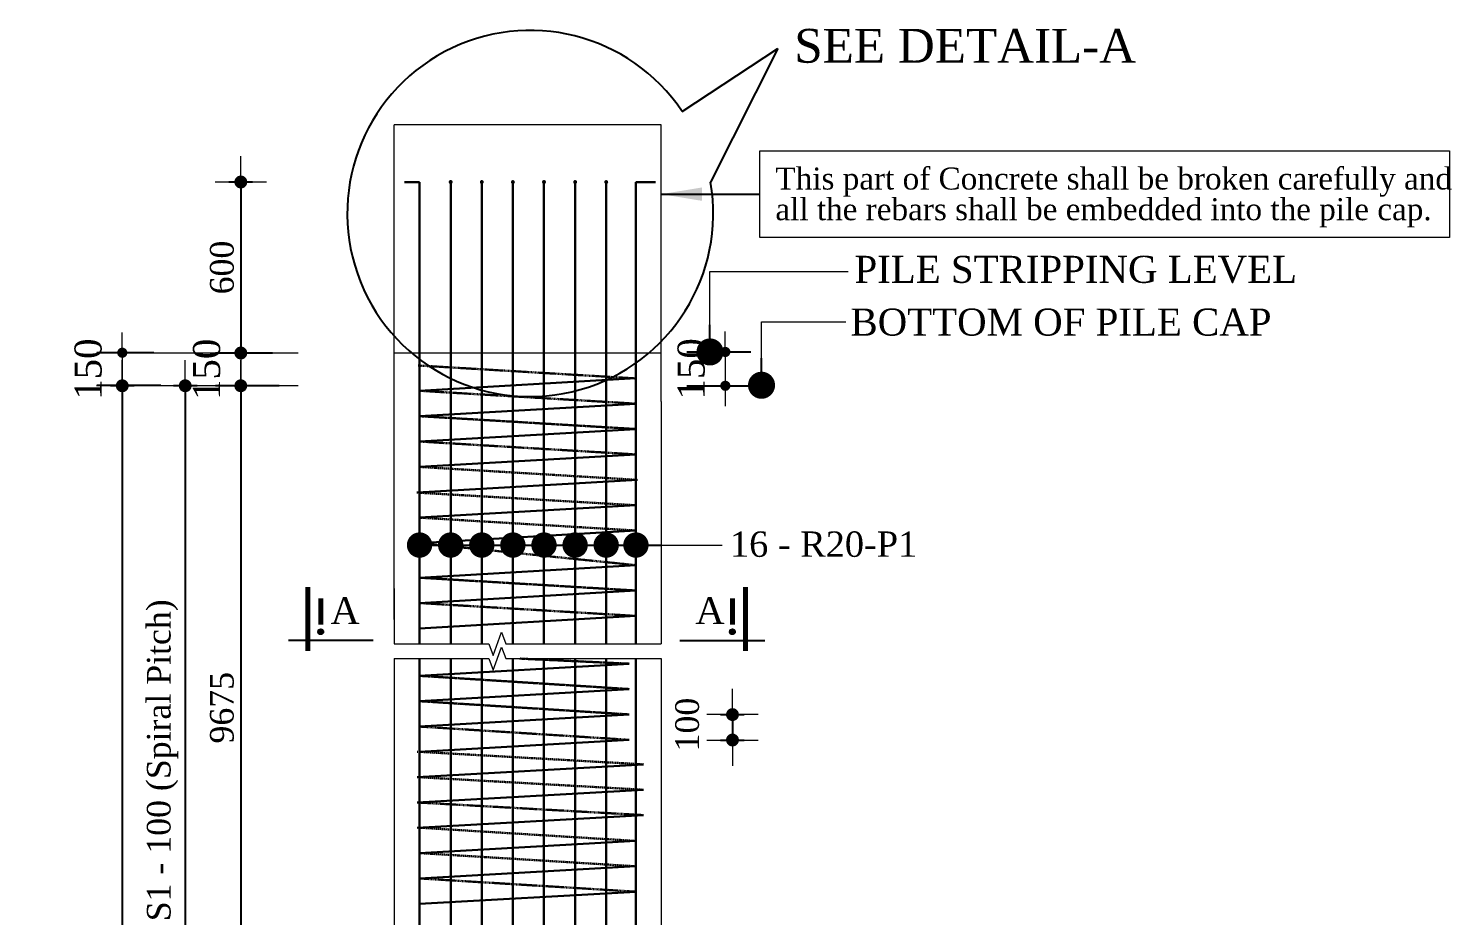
# Model space of a CAD drawing. Header units: inches. Extents: x -396 to 84373, y -33132 to 10226.
# Drawn here: x 24447 to 28656, y -27903 to -25282 of the extents above; entities that cross this region are included whole.
import ezdxf

# ---------------------------------------------------------------- set-up
doc = ezdxf.new("R2010")
doc.units = ezdxf.units.IN
doc.header["$LTSCALE"] = 15
doc.header["$MEASUREMENT"] = 0
doc.header["$PDMODE"] = 3
doc.header["$PDSIZE"] = -15
doc.linetypes.add('DASHEDX2', pattern=[38.1, 25.4, -12.7])
doc.linetypes.add('HIDDEN', pattern=[9.525, 6.35, -3.175])
for name, color, linetype, lineweight in [('dim', 7, 'Continuous', 18), ('L.L', 200, 'Continuous', 18), ('Reinf.', 12, 'Continuous', 30), ('text', 7, 'Continuous', 20)]:
    doc.layers.add(name, color=color, linetype=linetype, lineweight=lineweight)
for name, color, linetype in [('Dimision', 4, 'Continuous'), ('Pile', 7, 'Continuous'), ('raling', 6, 'Continuous')]:
    doc.layers.add(name, color=color, linetype=linetype)
doc.styles.get("Standard").update_dxf_attribs({"font": 'times.ttf'})
doc.dimstyles.new('ALTER', dxfattribs={"dimtxt": 110, "dimasz": 65, "dimexe": 95, "dimexo": 100, "dimgap": 30, "dimtad": 1, "dimdec": 0, "dimzin": 0, "dimdsep": 46, "dimtxsty": 'Standard', "dimblk": 'DOT', "dimcen": 35, "dimadec": 0, "dimazin": 0, "dimtfac": 1, "dimtdec": 0, "dimtofl": 0, "dimtmove": 0, "dimatfit": 3, "dimfxl": 1, "dimtolj": 1, "dimtzin": 0, "dimarcsym": 0})
doc.dimstyles.new('ISO-25', dxfattribs={"dimtxt": 75, "dimasz": 50, "dimexe": 95, "dimexo": 75.625, "dimgap": 60, "dimtad": 1, "dimdec": 1, "dimdsep": 46, "dimtxsty": 'Standard', "dimblk": 'DOT', "dimcen": 52.5, "dimclrd": 256, "dimclre": 256, "dimclrt": 256, "dimadec": 0, "dimazin": 0, "dimtfac": 1, "dimtdec": 1, "dimtix": 1, "dimtmove": 0, "dimatfit": 3, "dimldrblk": 'DOT', "dimfxl": 1, "dimlwd": -1, "dimarcsym": 0})
doc.dimstyles.new('ISO-70', dxfattribs={"dimscale": 0, "dimtxt": 70, "dimasz": 0.75, "dimexe": 35, "dimexo": 35, "dimgap": 20, "dimtad": 1, "dimdec": 0, "dimlfac": -1, "dimzin": 1, "dimdsep": 46, "dimtxsty": 'Standard', "dimblk": 'DIM', "dimcen": 60, "dimclrd": 256, "dimclre": 256, "dimclrt": 256, "dimadec": 0, "dimazin": 0, "dimtfac": 1, "dimtdec": 0, "dimtix": 1, "dimtofl": 0, "dimtmove": 0, "dimatfit": 3, "dimldrblk": 'DOT', "dimfxl": 35, "dimfxlon": 1, "dimtolj": 1, "dimlwd": 25, "dimarcsym": 0})

# ---------------------------------------------------------------- blocks, each defined once
blk = doc.blocks.new('_Dot')
at = {"color": 0, "linetype": 'ByBlock', "lineweight": -2}
blk.add_line((-0.5, 0), (-1, 0), dxfattribs=at)
at = {"color": 0, "linetype": 'ByBlock', "const_width": 0.5}
blk.add_lwpolyline([(-0.25, 0, 1), (0.25, 0, 1)], format="xyb", close=True, dxfattribs=at)
blk = doc.blocks.new('DIM')
at = {"layer": 'dim'}
for p, q in [((0, -101.4), (0, 101.4)), ((-101.4, 0), (101.4, 0))]:
    blk.add_line(p, q, dxfattribs=at)
at = {"layer": 'dim', "const_width": 25.4}
blk.add_lwpolyline([(-12.7, 0, 1), (12.7, 0, 1)], format="xyb", close=True, dxfattribs=at)
blk = doc.blocks.new('*D15')
at = {"layer": 'Defpoints', "color": 0, "ltscale": 30, "transparency": 16777216}
for p in [(26228.8, -27309.6), (26230.7, -27384.8), (26529.1, -27384.8)]:
    blk.add_point(p, dxfattribs=at)
at = {"layer": 'dim', "lineweight": -2, "ltscale": 30, "transparency": 16777216}
for p, q in [((26494.1, -27309.6), (26564.1, -27309.6)), ((26494.1, -27384.8), (26564.1, -27384.8))]:
    blk.add_line(p, q, dxfattribs=at)
at = {"layer": 'dim', "lineweight": 25, "ltscale": 30, "transparency": 16777216}
blk.add_line((26529.1, -27310.4), (26529.1, -27384), dxfattribs=at)
at = {"layer": 'dim', "lineweight": 25, "ltscale": 30, "transparency": 16777216, "xscale": 0.75, "yscale": 0.75, "zscale": 0.75}
for p, rotation in [((26529.1, -27309.6), 90), ((26529.1, -27384.8), 270)]:
    blk.add_blockref('DIM', p, dxfattribs=dict(at, rotation=rotation))
at = {"layer": 'dim', "ltscale": 30, "transparency": 16777216, "insert": (26395.4, -27339.1), "char_height": 70, "attachment_point": 5, "rotation": 90}
blk.add_mtext('\\A1;100', dxfattribs=at)
blk = doc.blocks.new('*D16')
at = {"layer": 'Defpoints', "color": 0, "ltscale": 30, "transparency": 16777216}
for p in [(25528.6, -26337.8), (25074.9, -28240.9), (25528.6, -28240.9)]:
    blk.add_point(p, dxfattribs=at)
at = {"layer": 'dim', "lineweight": -2, "ltscale": 30, "transparency": 16777216}
for p, q in [((25109.9, -26337.8), (25039.9, -26337.8)), ((25109.9, -28240.9), (25039.9, -28240.9))]:
    blk.add_line(p, q, dxfattribs=at)
at = {"layer": 'dim', "lineweight": 25, "ltscale": 30, "transparency": 16777216}
blk.add_line((25074.9, -26338.6), (25074.9, -28240.1), dxfattribs=at)
at = {"layer": 'dim', "lineweight": 25, "ltscale": 30, "transparency": 16777216, "xscale": 0.75, "yscale": 0.75, "zscale": 0.75}
for p, rotation in [((25074.9, -26337.8), 90), ((25074.9, -28240.9), 270)]:
    blk.add_blockref('DIM', p, dxfattribs=dict(at, rotation=rotation))
at = {"layer": 'dim', "lineweight": 15, "ltscale": 30, "transparency": 16777216, "insert": (25019.2, -27289.3), "char_height": 70, "attachment_point": 5, "rotation": 90}
blk.add_mtext('\\A1;9675', dxfattribs=at)
blk = doc.blocks.new('*D17')
at = {"layer": 'Defpoints', "color": 0, "ltscale": 30, "transparency": 16777216}
for p in [(24998.8, -26337.8), (24724.3, -32730.8), (25528.6, -32730.8)]:
    blk.add_point(p, dxfattribs=at)
at = {"layer": 'dim', "lineweight": -2, "ltscale": 30, "transparency": 16777216}
for p, q in [((24759.3, -26337.8), (24689.3, -26337.8)), ((24759.3, -32730.8), (24689.3, -32730.8))]:
    blk.add_line(p, q, dxfattribs=at)
at = {"layer": 'dim', "lineweight": 25, "ltscale": 30, "transparency": 16777216}
blk.add_line((24724.3, -26338.6), (24724.3, -32730), dxfattribs=at)
at = {"layer": 'dim', "lineweight": 25, "ltscale": 30, "transparency": 16777216, "xscale": 0.75, "yscale": 0.75, "zscale": 0.75}
for p, rotation in [((24724.3, -26337.8), 90), ((24724.3, -32730.8), 270)]:
    blk.add_blockref('DIM', p, dxfattribs=dict(at, rotation=rotation))
at = {"layer": 'dim', "lineweight": 15, "ltscale": 30, "transparency": 16777216, "insert": (24668.7, -29534.3), "char_height": 70, "width": 255.111, "attachment_point": 5, "rotation": 90}
blk.add_mtext('\\A1;33000', dxfattribs=at)
blk = doc.blocks.new('*D21')
at = {"layer": 'Defpoints', "color": 0, "ltscale": 30, "transparency": 16777216}
for p in [(25603.6, -25735.5), (25074.9, -26240.9), (25528.6, -26240.9)]:
    blk.add_point(p, dxfattribs=at)
at = {"layer": 'dim', "lineweight": -2, "ltscale": 30, "transparency": 16777216}
for p, q in [((25109.9, -25735.5), (25039.9, -25735.5)), ((25109.9, -26240.9), (25039.9, -26240.9))]:
    blk.add_line(p, q, dxfattribs=at)
at = {"layer": 'dim', "lineweight": 25, "ltscale": 30, "transparency": 16777216}
blk.add_line((25074.9, -25736.3), (25074.9, -26240.1), dxfattribs=at)
at = {"layer": 'dim', "lineweight": 25, "ltscale": 30, "transparency": 16777216, "xscale": 0.75, "yscale": 0.75, "zscale": 0.75}
for p, rotation in [((25074.9, -25735.5), 90), ((25074.9, -26240.9), 270)]:
    blk.add_blockref('DIM', p, dxfattribs=dict(at, rotation=rotation))
at = {"layer": 'dim', "lineweight": 15, "ltscale": 30, "transparency": 16777216, "insert": (25019.3, -25988.2), "char_height": 70, "attachment_point": 5, "rotation": 90}
blk.add_mtext('\\A1;600', dxfattribs=at)
blk = doc.blocks.new('*D22')
at = {"layer": 'Defpoints', "color": 0, "ltscale": 5, "transparency": 16777216}
for p in [(26318.6, -26237.8), (26318.6, -26337.8), (26507.9, -26337.8)]:
    blk.add_point(p, dxfattribs=at)
at = {"layer": 'dim', "ltscale": 5, "transparency": 16777216}
for p, q in [((26507.9, -26207.8), (26507.9, -26177.8)), ((26507.9, -26237.8), (26507.9, -26337.8)), ((26507.9, -26367.8), (26507.9, -26397.8))]:
    blk.add_line(p, q, dxfattribs=at)
at = {"layer": 'dim', "lineweight": -2, "ltscale": 5, "transparency": 16777216}
for p, q in [((26394.2, -26237.8), (26582.9, -26237.8)), ((26394.2, -26337.8), (26582.9, -26337.8))]:
    blk.add_line(p, q, dxfattribs=at)
at = {"layer": 'dim', "ltscale": 5, "transparency": 16777216, "xscale": 30, "yscale": 30, "zscale": 30}
for p, rotation in [((26507.9, -26237.8), 270), ((26507.9, -26337.8), 90)]:
    blk.add_blockref('_Dot', p, dxfattribs=dict(at, rotation=rotation))
at = {"layer": 'dim', "lineweight": 15, "ltscale": 5, "transparency": 16777216, "insert": (26407.2, -26287.8), "char_height": 80, "attachment_point": 5, "rotation": 90}
blk.add_mtext('150', dxfattribs=at)
blk = doc.blocks.new('*D12')
at = {"layer": 'Defpoints', "color": 0, "ltscale": 30, "transparency": 16777216}
for p in [(25052.4, -26337.8), (24910.4, -28816), (25074.9, -28816)]:
    blk.add_point(p, dxfattribs=at)
at = {"layer": 'dim', "lineweight": -2, "ltscale": 30, "transparency": 16777216}
for p, q in [((24945.4, -26337.8), (24875.4, -26337.8)), ((24945.4, -28816), (24875.4, -28816))]:
    blk.add_line(p, q, dxfattribs=at)
at = {"layer": 'dim', "lineweight": 25, "ltscale": 30, "transparency": 16777216}
blk.add_line((24910.4, -26338.6), (24910.4, -28815.3), dxfattribs=at)
at = {"layer": 'dim', "lineweight": 25, "ltscale": 30, "transparency": 16777216, "xscale": 0.75, "yscale": 0.75, "zscale": 0.75}
for p, rotation in [((24910.4, -26337.8), 90), ((24910.4, -28816), 270)]:
    blk.add_blockref('DIM', p, dxfattribs=dict(at, rotation=rotation))
at = {"layer": 'dim', "lineweight": 15, "ltscale": 30, "transparency": 16777216, "insert": (24843.5, -27576.9), "char_height": 70, "attachment_point": 5, "rotation": 90}
blk.add_mtext('\\A1;R10 - S1 - 100 (Spiral Pitch)', dxfattribs=at)
blk = doc.blocks.new('*D6')
at = {"layer": 'Defpoints', "color": 0, "ltscale": 5, "transparency": 16777216}
for p in [(25244.3, -26240.9), (25074.9, -26337.8), (25264.2, -26337.8)]:
    blk.add_point(p, dxfattribs=at)
at = {"layer": 'dim', "ltscale": 5, "transparency": 16777216}
for p, q in [((25074.9, -26210.9), (25074.9, -26180.9)), ((25074.9, -26240.9), (25074.9, -26337.8)), ((25074.9, -26367.8), (25074.9, -26397.8))]:
    blk.add_line(p, q, dxfattribs=at)
at = {"layer": 'dim', "lineweight": -2, "ltscale": 5, "transparency": 16777216}
for p, q in [((25168.7, -26240.9), (24999.9, -26240.9)), ((25188.5, -26337.8), (24999.9, -26337.8))]:
    blk.add_line(p, q, dxfattribs=at)
at = {"layer": 'dim', "ltscale": 5, "transparency": 16777216, "xscale": 30, "yscale": 30, "zscale": 30}
for p, rotation in [((25074.9, -26240.9), 270), ((25074.9, -26337.8), 90)]:
    blk.add_blockref('_Dot', p, dxfattribs=dict(at, rotation=rotation))
at = {"layer": 'dim', "lineweight": 15, "ltscale": 5, "transparency": 16777216, "insert": (24974.2, -26289.3), "char_height": 80, "attachment_point": 5, "rotation": 90}
blk.add_mtext('150', dxfattribs=at)
blk = doc.blocks.new('*D7')
at = {"layer": 'Defpoints', "color": 0, "ltscale": 5, "transparency": 16777216}
for p in [(24893.7, -26240.1), (24724.3, -26337.1), (24913.6, -26337.1)]:
    blk.add_point(p, dxfattribs=at)
at = {"layer": 'dim', "ltscale": 5, "transparency": 16777216}
for p, q in [((24724.3, -26210.1), (24724.3, -26180.1)), ((24724.3, -26240.1), (24724.3, -26337.1)), ((24724.3, -26367.1), (24724.3, -26397.1))]:
    blk.add_line(p, q, dxfattribs=at)
at = {"layer": 'dim', "lineweight": -2, "ltscale": 5, "transparency": 16777216}
for p, q in [((24818.1, -26240.1), (24649.3, -26240.1)), ((24837.9, -26337.1), (24649.3, -26337.1))]:
    blk.add_line(p, q, dxfattribs=at)
at = {"layer": 'dim', "ltscale": 5, "transparency": 16777216, "xscale": 30, "yscale": 30, "zscale": 30}
for p, rotation in [((24724.3, -26240.1), 270), ((24724.3, -26337.1), 90)]:
    blk.add_blockref('_Dot', p, dxfattribs=dict(at, rotation=rotation))
at = {"layer": 'dim', "lineweight": 15, "ltscale": 5, "transparency": 16777216, "insert": (24623.6, -26288.6), "char_height": 80, "attachment_point": 5, "rotation": 90}
blk.add_mtext('150', dxfattribs=at)

msp = doc.modelspace()

# ---------------------------------------------------------------- hatches: boundary and pattern name
at = {"layer": 'Pile', "ltscale": 5}
h = msp.add_hatch(color=5, dxfattribs=at)
h.set_gradient(color1=(0, 0, 255), one_color=1, tint=1, name='CYLINDER')
h.paths.add_polyline_path([(25303.92, -27064.81, 1), (25318.8, -27064.81, 1)])
h = msp.add_hatch(color=5, dxfattribs=at)
h.set_gradient(color1=(0, 0, 255), one_color=1, tint=1, name='CYLINDER')
h.paths.add_polyline_path([(26536.3, -27064.81, -1), (26521.43, -27064.81, -1)])
at = {"layer": 'Reinf.', "ltscale": 0.05}
for points in [[(25693.87, -25729.92, 1), (25697.33, -25741.14, 1)], [(25785.87, -25729.92, 1), (25789.33, -25741.14, 1)], [(25877.87, -25729.92, 1), (25881.33, -25741.14, 1)], [(25969.87, -25729.92, 1), (25973.33, -25741.14, 1)], [(26061.87, -25729.92, 1), (26065.33, -25741.14, 1)], [(26153.87, -25729.92, 1), (26157.33, -25741.14, 1)]]:
    msp.add_hatch(color=256, dxfattribs=at).paths.add_polyline_path(points)

# ---------------------------------------------------------------- linework, layer by layer
at = {"layer": 'Dimision', "lineweight": 15}
msp.add_line((26548.79, -26337.81), (26603.79, -26337.81), dxfattribs=at)
at = {"layer": 'L.L', "linetype": 'HIDDEN', "ltscale": 0.02}
for p, q in [((25528.6, -26384.31), (25528.6, -25566.08)), ((26318.58, -25566.08), (25528.6, -25566.08)), ((26318.58, -26384.31), (26318.58, -25566.08))]:
    msp.add_line(p, q, dxfattribs=at)
at = {"layer": 'L.L', "ltscale": 5}
for p, q in [((26318.58, -26384.31), (26318.58, -27028.31)), ((25528.6, -26936.99), (25528.6, -27100.13)), ((26318.58, -26936.99), (26318.58, -27100.13)), ((25528.6, -27144.2), (25528.6, -28254.73)), ((26318.58, -27144.2), (26318.58, -28254.73))]:
    msp.add_line(p, q, dxfattribs=at)
for points in [[(25528.6, -27028.31), (25528.6, -26384.31)], [(25528.6, -27100.13), (25808.6, -27100.13), (25821.1, -27134.47), (25846.1, -27065.78), (25858.6, -27100.13), (26318.58, -27100.13)], [(25528.6, -27144.2), (25808.6, -27144.2), (25821.1, -27178.54), (25846.1, -27109.86), (25858.6, -27144.2), (26318.58, -27144.2)]]:
    msp.add_lwpolyline(points, dxfattribs=at)
at = {"layer": 'Pile', "ltscale": 5}
for p, q in [((25466.71, -27090.65), (25215.54, -27090.65)), ((26373.52, -27090.65), (26624.69, -27090.65))]:
    msp.add_line(p, q, dxfattribs=at)
at = {"layer": 'Pile', "ltscale": 5, "const_width": 14.87}
for points in [[(25273.03, -27121.94), (25273.03, -26932.94)], [(26567.2, -27121.94), (26567.2, -26932.94)], [(25311.36, -27043.98), (25311.36, -26966.02)], [(26528.87, -27043.98), (26528.87, -26966.02)]]:
    msp.add_lwpolyline(points, dxfattribs=at)
at = {"layer": 'Pile', "ltscale": 5}
for centre in [(25311.36, -27064.81), (26528.87, -27064.81)]:
    msp.add_circle(centre, 7.44, dxfattribs=at)
at = {"layer": 'raling', "ltscale": 30}
for p, q in [((26380.37, -25527), (26662.85, -25341.3)), ((26662.85, -25341.3), (26464.23, -25736.04))]:
    msp.add_line(p, q, dxfattribs=at)
msp.add_arc((25931, -25828.61), 541.2, 33.86898, 9.84846, dxfattribs=at)
at = {"layer": 'Reinf.', "ltscale": 5}
for p, q in [((25603.6, -25735.53), (25558.86, -25735.53)), ((25695.6, -27028.31), (25695.6, -25735.53)), ((25787.6, -27028.31), (25787.6, -25735.53)), ((25879.6, -27028.31), (25879.6, -25735.53)), ((25971.6, -27028.31), (25971.6, -25735.53)), ((26063.6, -27028.31), (26063.6, -25735.53)), ((26155.6, -27028.31), (26155.6, -25735.53)), ((26243.58, -25735.53), (26301.43, -25735.53)), ((25603.6, -26352.56), (26243.58, -26315.64)), ((25603.6, -26427.56), (26243.58, -26390.64)), ((25603.6, -26427.56), (26243.58, -26390.64)), ((25603.6, -26502.56), (26243.58, -26465.64)), ((25603.6, -26577.56), (26243.58, -26540.64)), ((25603.6, -26577.56), (26243.58, -26540.64)), ((25597.78, -26653.65), (26247.76, -26616.15)), ((25603.6, -26727.56), (26243.58, -26690.64)), ((25603.6, -26727.56), (26243.58, -26690.64)), ((25603.6, -26802.56), (26243.58, -26765.64)), ((25603.6, -26802.56), (26243.58, -26765.64)), ((25603.6, -26904.94), (26243.58, -26868.02)), ((25603.6, -26904.94), (26243.58, -26868.02)), ((25695.6, -27100.13), (25695.6, -26936.99)), ((25787.6, -27100.13), (25787.6, -26936.99)), ((25879.6, -27100.13), (25879.6, -26936.99)), ((25971.6, -27100.13), (25971.6, -26936.99)), ((26063.6, -27100.13), (26063.6, -26936.99)), ((26155.6, -27100.13), (26155.6, -26936.99)), ((25603.6, -26979.94), (26243.58, -26943.02)), ((25603.6, -26979.94), (26243.58, -26943.02)), ((25603.6, -27054.94), (26243.58, -27018.02)), ((25695.6, -28254.73), (25695.6, -27144.2)), ((25787.6, -28254.73), (25787.6, -27144.2)), ((25879.6, -28254.73), (25879.6, -27144.2)), ((25971.6, -28254.73), (25971.6, -27144.2)), ((26063.6, -28254.73), (26063.6, -27144.2)), ((26155.6, -28254.73), (26155.6, -27144.2)), ((25603.6, -27194.97), (26223.08, -27159.17)), ((25603.6, -27194.97), (26223.08, -27159.17)), ((25603.6, -27269.97), (26223.08, -27234.17)), ((25603.6, -27269.97), (26223.08, -27234.17)), ((25603.6, -27344.97), (26223.08, -27309.17)), ((25603.6, -27419.97), (26223.08, -27384.17)), ((25603.6, -27419.97), (26223.08, -27384.17)), ((25596.16, -27494.26), (26266.13, -27456.76)), ((25596.16, -27569.26), (26266.13, -27531.76)), ((25596.16, -27644.26), (26266.13, -27606.76)), ((25603.6, -27718.85), (26243.08, -27683.05)), ((25603.6, -27793.85), (26243.08, -27758.05)), ((25603.6, -27868.85), (26243.08, -27833.05))]:
    msp.add_line(p, q, dxfattribs=at)
at = {"layer": 'Reinf.', "linetype": 'DASHEDX2', "ltscale": 0.007}
for p, q in [((26239.39, -26315.87), (25599.42, -26277.8)), ((26243.58, -26390.64), (25603.6, -26352.56)), ((26243.58, -26465.64), (25603.6, -26427.56)), ((26243.58, -26540.64), (25603.6, -26502.56)), ((26243.58, -26868.02), (25601.52, -26802.72)), ((26243.58, -26943.02), (25603.6, -26904.94)), ((26243.58, -27018.02), (25603.6, -26979.94)), ((26243.58, -27018.02), (25603.6, -26979.94)), ((26223.08, -27159.17), (25900.23, -27144.2)), ((26223.08, -27234.17), (25603.6, -27194.97)), ((26223.08, -27309.17), (25603.6, -27269.97)), ((26223.08, -27384.17), (25603.6, -27344.97)), ((26266.13, -27606.76), (25596.16, -27569.26)), ((26243.08, -27833.05), (25603.6, -27793.85))]:
    msp.add_line(p, q, dxfattribs=at)
at = {"layer": 'Reinf.', "linetype": 'DASHEDX2', "ltscale": 0.01}
for p, q in [((26243.58, -26465.64), (25603.6, -26427.56)), ((26243.58, -26615.64), (25603.6, -26577.56)), ((26243.58, -26690.83), (25593.6, -26653.33)), ((26243.58, -26765.64), (25603.6, -26727.56)), ((26243.58, -26943.02), (25603.6, -26904.94)), ((26223.08, -27159.17), (25900.23, -27144.2)), ((26223.08, -27234.17), (25603.6, -27194.97)), ((26223.08, -27309.17), (25603.6, -27269.97)), ((26266.13, -27456.76), (25596.16, -27419.26)), ((26266.13, -27531.76), (25596.16, -27494.26)), ((26243.08, -27683.05), (25603.6, -27643.85)), ((26243.08, -27758.05), (25603.6, -27718.85))]:
    msp.add_line(p, q, dxfattribs=at)
at = {"layer": 'Reinf.', "ltscale": 5}
for points in [[(25603.6, -27028.31), (25603.6, -25735.53)], [(26243.58, -27028.31), (26243.58, -25735.53)], [(25603.6, -27100.13), (25603.6, -26936.99)], [(26243.58, -27100.13), (26243.58, -26936.99)], [(25603.6, -28254.73), (25603.6, -27144.2)], [(26243.58, -28254.73), (26243.58, -27144.2)]]:
    msp.add_lwpolyline(points, dxfattribs=at)
at = {"layer": 'text', "ltscale": 30}
for p, q in [((25244.3, -26240.88), (24648.22, -26240.88)), ((25244.3, -26240.88), (24648.22, -26240.88)), ((26318.58, -26240.88), (25528.6, -26240.88)), ((25244.3, -26337.81), (24648.22, -26337.81)), ((25244.3, -26337.81), (24648.22, -26337.81))]:
    msp.add_line(p, q, dxfattribs=at)
at = {"layer": 'text', "lineweight": 18, "ltscale": 5}
msp.add_line((26288.54, -26808.53), (26499.07, -26808.53), dxfattribs=at)
at = {"layer": 'text', "ltscale": 5}
msp.add_lwpolyline([(26610.35, -25643.22), (28650.17, -25643.22), (28650.17, -25899.57), (26610.35, -25899.57)], close=True, dxfattribs=at)
at = {"layer": 'text'}
msp.add_lwpolyline([(26488.54, -26337.81), (26642.92, -26337.81)], dxfattribs=at)

# ---------------------------------------------------------------- texts
for s, height, p in [('SEE DETAIL-A', 100, (26711.89, -25382.83)), ('This part of Concrete shall be broken carefully and', 65, (26656.04, -25757.71)), ('all the rebars shall be embedded into the pile cap.', 65, (26656.04, -25848.39)), ('PILE STRIPPING LEVEL', 80, (26889.9, -26033.59)), ('BOTTOM OF PILE CAP', 80, (26878.05, -26189.47)), ('16 - R20-P1', 75, (26521.71, -26843.29)), ('A', 79.33, (25340.23, -27041.89)), ('A', 79.33, (26419.36, -27041.89))]:
    msp.add_text(s, height=height, dxfattribs=at).set_placement(p)

# ---------------------------------------------------------------- dimensions: what is measured, and where the dimension line sits
at = {"layer": 'dim', "lineweight": 15, "ltscale": 30}
for base, p1, p2, text, override, picture, middle in [((25074.87, -26240.88), (25603.6, -25735.53), (25528.6, -26240.88), '600', {"dimscale": 1}, '*D21', (25019.27, -25988.21)), ((24910.4, -28816.02), (25052.44, -26337.81), (25074.87, -28816.02), 'R10 - S1 - 100 (Spiral Pitch)', {"dimscale": 1, "dimtmove": 1}, '*D12', (24843.46, -27576.92)), ((25074.87, -28240.88), (25528.6, -26337.81), (25528.6, -28240.88), '9675', {"dimscale": 1, "dimtmove": 1}, '*D16', (25019.17, -27289.35))]:
    dim = msp.add_linear_dim(base=base, p1=p1, p2=p2, angle=90, text=text, dimstyle='ISO-70', override=override, dxfattribs=at)
    dim.commit()
    dim.dimension.update_dxf_attribs({"geometry": picture, "text_midpoint": middle})
at = {"layer": 'dim', "lineweight": 15, "ltscale": 5}
for base, p1, p2, picture, middle in [((26507.88, -26337.81), (26318.58, -26237.81), (26318.58, -26337.81), '*D22', (26407.18, -26287.81)), ((24724.27, -26337.06), (24893.7, -26240.13), (24913.57, -26337.06), '*D7', (24623.58, -26288.6)), ((25074.87, -26337.81), (25244.3, -26240.88), (25264.17, -26337.81), '*D6', (24974.18, -26289.35))]:
    dim = msp.add_linear_dim(base=base, p1=p1, p2=p2, angle=90, text='150', dimstyle='ISO-25', override={"dimtxt": 80, "dimasz": 30, "dimexe": 75}, dxfattribs=at)
    dim.commit()
    dim.dimension.update_dxf_attribs({"geometry": picture, "text_midpoint": middle})
at = {"layer": 'dim', "lineweight": 15, "ltscale": 30}
dim = msp.add_linear_dim(base=(24724.27, -32730.76), p1=(24998.82, -26337.81), p2=(25528.6, -32730.76), angle=90, text='33000', dimstyle='ISO-70', override={"dimscale": 1}, dxfattribs=at)
dim.commit()
dim.dimension.update_dxf_attribs({"geometry": '*D17', "text_midpoint": (24724.27, -29534.29), "dimtype": 160})
at = {"layer": 'dim', "ltscale": 30}
dim = msp.add_linear_dim(base=(26529.11, -27384.76), p1=(26228.78, -27309.61), p2=(26230.68, -27384.76), angle=90, text='100', dimstyle='ISO-70', override={"dimscale": 1, "dimtmove": 2}, dxfattribs=at)
dim.commit()
dim.dimension.update_dxf_attribs({"geometry": '*D15', "text_midpoint": (26395.42, -27339.09), "dimtype": 160})

# ---------------------------------------------------------------- leaders
at = {"layer": 'text', "lineweight": 13, "ltscale": 30}
msp.add_leader([(26318.58, -25771.4), (26610.35, -25771.4)], dimstyle='ALTER', override={"dimasz": 120, "dimtad": 0}, dxfattribs=at)
at = {"layer": 'text', "ltscale": 5}
for points, override in [([(26462.53, -26237.81), (26462.53, -25999.88), (26871.14, -25999.88)], {"dimasz": 80, "dimtad": 0}), ([(26614.98, -26336.2), (26614.98, -26148.35), (26864.22, -26148.35)], {"dimasz": 80, "dimtad": 0}), ([(26243.58, -26808.53), (26288.54, -26808.53)], {"dimasz": 75, "dimtad": 0})]:
    msp.add_leader(points, dimstyle='ISO-25', override=override, dxfattribs=at)
at = {"layer": 'text', "lineweight": 18, "ltscale": 5}
for points in [[(25603.6, -26808.53), (26265.54, -26808.53)], [(25695.6, -26808.53), (26196.54, -26808.53)], [(25787.6, -26808.53), (26288.54, -26808.53)], [(25879.6, -26808.53), (26288.54, -26808.53)], [(25971.6, -26808.53), (26282.54, -26808.53)], [(26063.6, -26808.53), (26374.54, -26808.53)], [(26155.6, -26808.53), (26499.07, -26808.53)], [(26243.58, -26808.53), (26499.07, -26808.53)]]:
    msp.add_leader(points, dimstyle='ISO-25', override={"dimasz": 75, "dimtad": 0}, dxfattribs=at)

doc.saveas('drawing.dxf')
